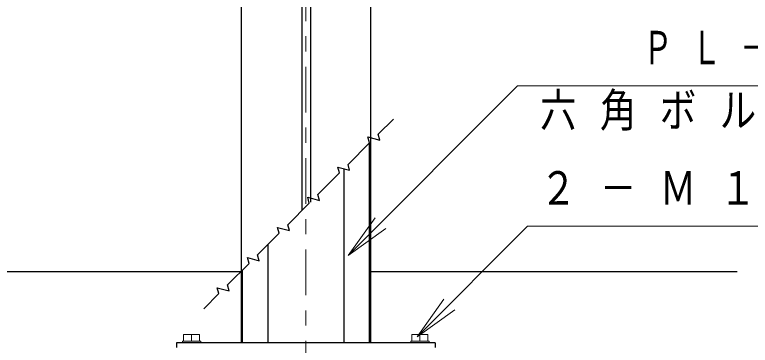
# Model space of a CAD drawing. Units: millimetres on the paper. Extents: x -365 to 10, y -38 to 257.
# Drawn here: x -85.5 to -37.17, y 89.67 to 111.37 of the extents above; entities that cross this region are included whole.
import ezdxf

# ---------------------------------------------------------------- set-up
doc = ezdxf.new("R2010")
doc.units = ezdxf.units.MM
doc.linetypes.add('USER2', pattern=[6, 3, -1, 1, -1])
doc.layers.add('LY_1', color=7, linetype='Continuous', lineweight=25)
doc.styles.add('ＭＳ ゴシック', font='')
doc.styles.get('ＭＳ ゴシック').set_extended_font_data('MS Gothic')

msp = doc.modelspace()

# ---------------------------------------------------------------- linework, layer by layer
at = {"layer": 'LY_1', "linetype": 'USER2', "lineweight": 13}
msp.add_line((-66.375, 131.959), (-66.375, 68.146), dxfattribs=at)
at = {"layer": 'LY_1', "color": 3}
for p, q in [((-70.625, 121.371), (-70.625, 89.821)), ((-62.125, 121.371), (-62.125, 89.821)), ((-66.625, 121.071), (-66.625, 98.521)), ((-66.075, 121.071), (-66.075, 99.071))]:
    msp.add_line(p, q, dxfattribs=at)
at = {"layer": 'LY_1'}
for p, q in [((-62.2, 102.946), (-62.2, 89.821)), ((-63.875, 101.271), (-63.875, 89.821)), ((-68.875, 96.271), (-68.875, 89.821)), ((-94.725, 94.521), (-70.625, 94.521)), ((-70.55, 94.596), (-70.55, 89.821)), ((-62.125, 94.521), (-38.025, 94.521)), ((-57.875, 89.821), (-74.875, 89.821)), ((-74.875, 89.821), (-74.875, 89.521)), ((-57.875, 89.821), (-57.875, 89.521))]:
    msp.add_line(p, q, dxfattribs=at)
at = {"layer": 'LY_1', "lineweight": 13}
for p, q in [((-63.584, 95.571), (-61.817, 98.046)), ((-63.584, 95.571), (-61.463, 97.693)), ((-61.11, 97.339), (-63.584, 95.571)), ((-59.063, 90.227), (-57.295, 92.702)), ((-59.063, 90.227), (-56.942, 92.349)), ((-56.588, 91.995), (-59.063, 90.227))]:
    msp.add_line(p, q, dxfattribs=at)
at = {"layer": 'LY_1', "color": 32, "lineweight": 13}
for p, q in [((-74.4, 90.386), (-74.4, 89.936)), ((-74.4, 90.386), (-73.35, 90.386)), ((-73.875, 90.386), (-73.875, 89.936)), ((-73.35, 90.386), (-73.35, 89.936)), ((-59.4, 90.386), (-59.4, 89.936)), ((-59.4, 90.386), (-58.35, 90.386)), ((-58.875, 90.386), (-58.875, 89.936)), ((-58.35, 90.386), (-58.35, 89.936)), ((-74.475, 89.936), (-74.475, 89.821)), ((-74.475, 89.936), (-73.275, 89.936)), ((-73.275, 89.936), (-73.275, 89.821)), ((-59.475, 89.936), (-59.475, 89.821)), ((-59.475, 89.936), (-58.275, 89.936)), ((-58.275, 89.936), (-58.275, 89.821))]:
    msp.add_line(p, q, dxfattribs=at)
at = {"layer": 'LY_1', "lineweight": 13}
for points in [[(-63.584, 95.571), (-52.461, 106.695), (-5.159, 106.695)], [(-59.063, 90.227), (-51.809, 97.481), (-11.457, 97.481)]]:
    msp.add_lwpolyline(points, dxfattribs=at)
at = {"layer": 'LY_1'}
msp.add_lwpolyline([(-73.082, 92.064), (-72.084, 93.062), (-72.187, 93.448), (-71.415, 93.241), (-71.518, 93.627), (-70.104, 95.041), (-70.208, 95.428), (-69.435, 95.221), (-69.538, 95.607), (-68.124, 97.021), (-68.228, 97.408), (-67.455, 97.201), (-67.558, 97.587), (-66.144, 99.001), (-66.248, 99.388), (-65.475, 99.181), (-65.579, 99.567), (-64.164, 100.981), (-64.268, 101.367), (-63.495, 101.16), (-63.599, 101.547), (-62.184, 102.961), (-62.288, 103.347), (-61.515, 103.14), (-61.619, 103.527), (-60.621, 104.524)], dxfattribs=at)

# ---------------------------------------------------------------- texts
at = {"layer": 'LY_1', "char_height": 2.199, "attachment_point": 4, "style": 'ＭＳ ゴシック'}
for s, insert in [('\\T1.64;\\W0.65;\u3000\u3000ＰＬ－６Ｘ７５ｗ\u3000\u3000\u3000\u3000\u3000', (-50.611, 109.195)), ('\\T1.64;\\W0.8;六角ボルト', (-50.987, 104.981)), ('\\T1.64;\\W0.8;２－Ｍ１２Ｘ２５Ｌ\u3000ＳＵＳ', (-50.987, 99.981))]:
    msp.add_mtext(s, dxfattribs=dict(at, insert=insert))

doc.saveas('drawing.dxf')
